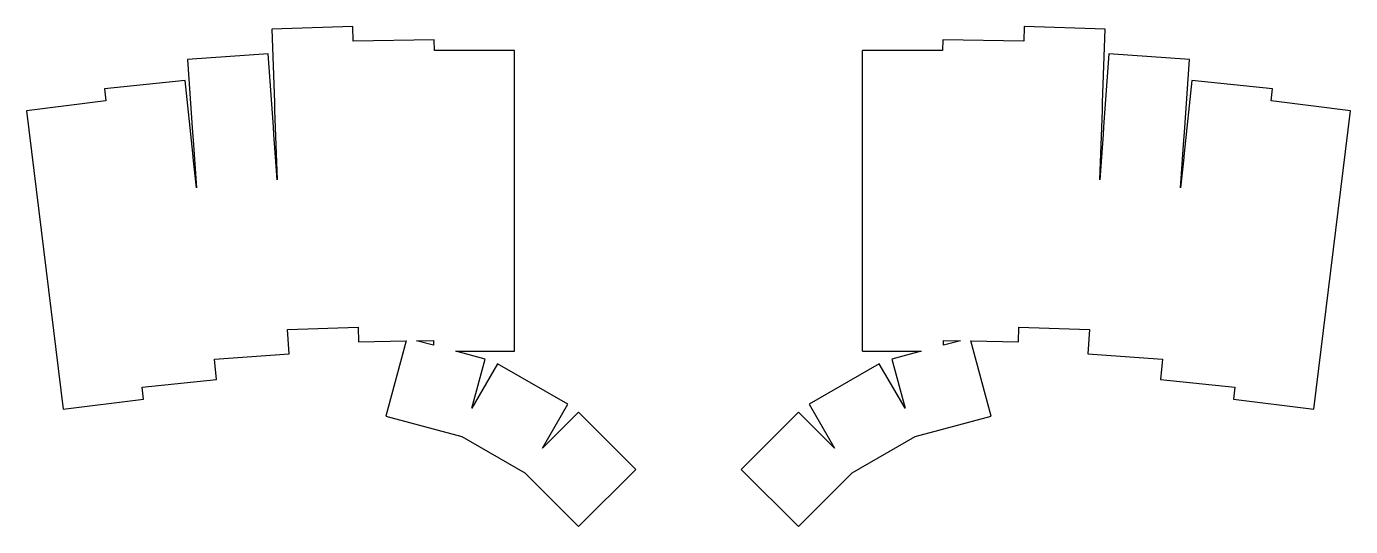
# Model space of a CAD drawing. Header units: millimetres. Extents: x 60 to 404, y -194 to -64.
import ezdxf

# ---------------------------------------------------------------- set-up
doc = ezdxf.new("R2010")
doc.units = ezdxf.units.MM

msp = doc.modelspace()

# ---------------------------------------------------------------- linework, layer by layer
for p, q in [((145.15, -63.69), (124.11, -64.42)), ((124.11, -64.42), (124.78, -83.46)), ((145.28, -67.51), (145.15, -63.69)), ((319.66, -63.69), (319.53, -67.51)), ((340.7, -64.42), (319.66, -63.69)), ((340.03, -83.46), (340.7, -64.42)), ((166.31, -67.15), (145.28, -67.51)), ((166.36, -69.98), (166.31, -67.15)), ((298.5, -67.15), (298.45, -69.98)), ((319.53, -67.51), (298.5, -67.15)), ((123.19, -70.83), (102.19, -72.3)), ((124.52, -89.83), (123.19, -70.83)), ((187.19, -69.98), (166.36, -69.98)), ((187.19, -148.18), (187.19, -69.98)), ((277.62, -148.18), (277.62, -69.98)), ((298.45, -69.98), (277.62, -69.98)), ((341.62, -70.83), (340.29, -89.83)), ((362.62, -72.3), (341.62, -70.83)), ((102.19, -72.3), (103.52, -91.3)), ((361.29, -91.3), (362.62, -72.3)), ((101.58, -77.72), (80.65, -79.92)), ((103.57, -96.66), (101.58, -77.72)), ((363.23, -77.72), (361.23, -96.66)), ((384.16, -79.92), (363.23, -77.72)), ((80.65, -79.92), (80.98, -83.08)), ((383.83, -83.08), (384.16, -79.92)), ((80.98, -83.08), (60.36, -85.61)), ((60.36, -85.61), (69.89, -163.22)), ((124.78, -83.46), (124.85, -85.46)), ((124.85, -85.46), (125.48, -103.61)), ((339.33, -103.61), (339.96, -85.46)), ((339.96, -85.46), (340.03, -83.46)), ((404.45, -85.61), (383.83, -83.08)), ((394.92, -163.22), (404.45, -85.61)), ((103.52, -91.3), (103.66, -93.3)), ((124.66, -91.83), (124.52, -89.83)), ((125.48, -103.61), (124.66, -91.83)), ((340.15, -91.83), (339.33, -103.61)), ((340.29, -89.83), (340.15, -91.83)), ((361.15, -93.3), (361.29, -91.3)), ((103.66, -93.3), (104.52, -105.69)), ((360.29, -105.69), (361.15, -93.3)), ((103.78, -98.65), (103.57, -96.66)), ((104.52, -105.69), (103.78, -98.65)), ((361.03, -98.65), (360.29, -105.69)), ((361.23, -96.66), (361.03, -98.65)), ((128.2, -142.53), (146.56, -141.89)), ((128.64, -148.84), (128.2, -142.53)), ((146.56, -141.89), (146.63, -145.7)), ((318.18, -145.7), (318.25, -141.89)), ((318.25, -141.89), (336.61, -142.53)), ((336.61, -142.53), (336.17, -148.84)), ((146.63, -145.7), (159.03, -145.49)), ((159.03, -145.49), (153.78, -165.1)), ((161.75, -145.44), (166.14, -145.36)), ((166.14, -146.62), (161.75, -145.44)), ((166.14, -145.36), (166.14, -146.62)), ((298.67, -145.36), (303.06, -145.44)), ((298.67, -146.62), (298.67, -145.36)), ((303.06, -145.44), (298.67, -146.62)), ((305.78, -145.49), (318.18, -145.7)), ((311.03, -165.1), (305.78, -145.49)), ((109.2, -150.2), (128.64, -148.84)), ((109.76, -155.49), (109.2, -150.2)), ((171.97, -148.18), (187.19, -148.18)), ((179.56, -150.21), (171.97, -148.18)), ((176.12, -163.02), (179.56, -150.21)), ((277.62, -148.18), (292.84, -148.18)), ((292.84, -148.18), (285.25, -150.21)), ((285.25, -150.21), (288.68, -163.02)), ((336.17, -148.84), (355.61, -150.2)), ((355.61, -150.2), (355.05, -155.49)), ((182.81, -151.44), (176.12, -163.02)), ((201.04, -161.96), (182.81, -151.44)), ((281.99, -151.44), (263.76, -161.96)), ((288.68, -163.02), (281.99, -151.44)), ((90.4, -157.52), (109.76, -155.49)), ((90.78, -160.66), (90.4, -157.52)), ((355.05, -155.49), (374.41, -157.52)), ((374.41, -157.52), (374.03, -160.66)), ((69.89, -163.22), (90.78, -160.66)), ((374.03, -160.66), (394.92, -163.22)), ((153.78, -165.1), (173.54, -170.39)), ((194.44, -173.4), (201.04, -161.96)), ((203.83, -164.01), (194.44, -173.4)), ((218.71, -178.9), (203.83, -164.01)), ((260.98, -164.01), (246.09, -178.9)), ((270.37, -173.4), (260.98, -164.01)), ((263.76, -161.96), (270.37, -173.4)), ((291.27, -170.39), (311.03, -165.1)), ((173.54, -170.39), (189.86, -179.81)), ((274.95, -179.81), (291.27, -170.39)), ((203.83, -193.78), (218.71, -178.9)), ((246.09, -178.9), (260.98, -193.78)), ((189.86, -179.81), (203.83, -193.78)), ((260.98, -193.78), (274.95, -179.81))]:
    msp.add_line(p, q)

doc.saveas('drawing.dxf')
